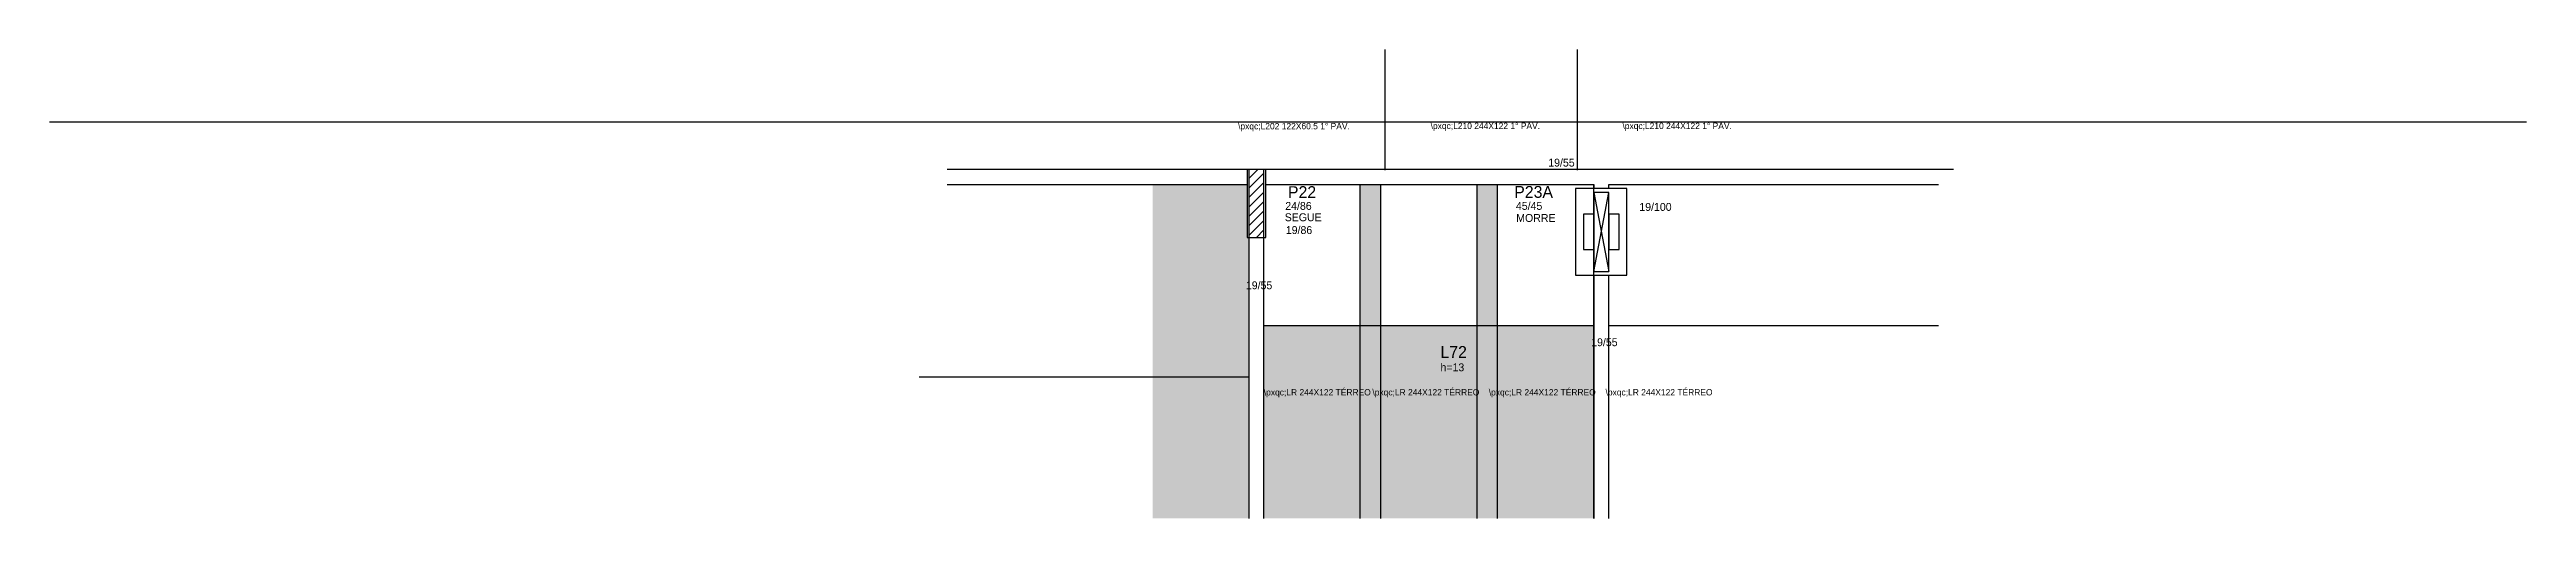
# Model space of a CAD drawing. Header units: metres. Extents: x 4036 to 7175, y 2084 to 2678.
import ezdxf

# ---------------------------------------------------------------- set-up
doc = ezdxf.new("R2010")
doc.units = ezdxf.units.M
for name, color, linetype in [('1', 7, 'Continuous'), ('3', 7, 'Continuous'), ('4', 7, 'Continuous'), ('7', 7, 'Continuous'), ('AUX00', 7, 'Continuous'), ('Hachura', 7, 'Continuous'), ('Painéis', 7, 'Continuous'), ('REAPROVEITAMENTO', 7, 'Continuous')]:
    doc.layers.add(name, color=color, linetype=linetype)

msp = doc.modelspace()

# ---------------------------------------------------------------- hatches: boundary and pattern name
at = {"layer": 'Hachura'}
h = msp.add_hatch(color=7, dxfattribs=at)
h.dxf.hatch_style = 1
h.paths.add_polyline_path([(5697.2, 2084.2), (5723.2, 2084.2), (5723.2, 2084.2), (5723.2, 2507.2), (5723.2, 2507.2), (5697.2, 2507.2), (5697.2, 2507.2), (5697.2, 2084.2)])
h = msp.add_hatch(color=7, dxfattribs=at)
h.dxf.hatch_style = 1
h.paths.add_polyline_path([(5845.2, 2084.2), (5871.2, 2084.2), (5871.2, 2084.2), (5871.2, 2507.2), (5871.2, 2507.2), (5845.2, 2507.2), (5845.2, 2507.2), (5845.2, 2084.2)])
at = {"layer": 'REAPROVEITAMENTO'}
h = msp.add_hatch(color=7, dxfattribs=at)
h.dxf.hatch_style = 1
h.paths.add_polyline_path([(5553.7, 2440.2), (5553.7, 2507.2), (5553.7, 2507.2), (5434.2, 2507.2), (5434.2, 2507.2), (5434.2, 2084.2), (5434.2, 2084.2), (5556.2, 2084.2), (5556.2, 2084.2), (5556.2, 2440.2), (5556.2, 2440.2), (5553.7, 2440.2)])
h = msp.add_hatch(color=7, dxfattribs=at)
h.dxf.hatch_style = 1
h.paths.add_polyline_path([(5697.2, 2328.2), (5575.2, 2328.2), (5575.2, 2328.2), (5575.2, 2084.2), (5575.2, 2084.2), (5697.2, 2084.2), (5697.2, 2084.2), (5697.2, 2328.2)])
h = msp.add_hatch(color=7, dxfattribs=at)
h.dxf.hatch_style = 1
h.paths.add_polyline_path([(5845.2, 2328.2), (5723.2, 2328.2), (5723.2, 2328.2), (5723.2, 2084.2), (5723.2, 2084.2), (5845.2, 2084.2), (5845.2, 2084.2), (5845.2, 2328.2)])
h = msp.add_hatch(color=7, dxfattribs=at)
h.dxf.hatch_style = 1
h.paths.add_polyline_path([(5993.2, 2328.2), (5871.2, 2328.2), (5871.2, 2328.2), (5871.2, 2084.2), (5871.2, 2084.2), (5993.2, 2084.2), (5993.2, 2084.2), (5993.2, 2328.2)])

# ---------------------------------------------------------------- linework, layer by layer
at = {"layer": '1', "color": 7, "lineweight": 25}
for p, q in [((5993.2, 2397.2), (6012.2, 2497.2)), ((5993.2, 2497.2), (6012.2, 2397.2))]:
    msp.add_line(p, q, dxfattribs=at)
at = {"layer": '3', "color": 7, "lineweight": 25}
for p, q in [((5556.2, 2514.8), (5567.6, 2526.2)), ((5556.2, 2502.7), (5575.2, 2521.7)), ((5556.2, 2490.7), (5575.2, 2509.7)), ((5556.2, 2478.7), (5575.2, 2497.7)), ((5556.2, 2466.7), (5575.2, 2485.7)), ((5556.2, 2454.7), (5575.2, 2473.7)), ((5556.2, 2442.6), (5575.2, 2461.6)), ((5565.7, 2440.2), (5575.2, 2449.6))]:
    msp.add_line(p, q, dxfattribs=at)
for points in [[(5553.7, 2526.2), (5173.7, 2526.2)], [(6002.7, 2526.2), (5577.7, 2526.2)], [(6449.2, 2526.2), (6002.7, 2526.2)], [(5173.7, 2507.2), (5553.7, 2507.2)], [(5577.7, 2507.2), (5993.2, 2507.2)], [(5970.2, 2392.2), (6035.2, 2392.2), (6035.2, 2502.2), (5970.2, 2502.2), (5970.2, 2392.2)], [(5993.2, 2507.2), (5993.2, 2502.2)], [(6012.2, 2507.2), (6430.2, 2507.2)], [(6012.2, 2502.2), (6012.2, 2507.2)], [(5556.2, 2440.2), (5556.2, 2084.2)], [(5575.2, 2084.2), (5575.2, 2440.2)], [(5993.2, 2392.2), (5993.2, 2084.2)], [(6012.2, 2084.2), (6012.2, 2392.2)]]:
    msp.add_lwpolyline(points, dxfattribs=at)
at = {"layer": '7', "color": 7, "lineweight": 25}
for points in [[(5553.7, 2440.2), (5577.7, 2440.2), (5577.7, 2526.2), (5553.7, 2526.2), (5553.7, 2440.2)], [(5556.2, 2440.2), (5575.2, 2440.2), (5575.2, 2526.2), (5556.2, 2526.2), (5556.2, 2440.2)], [(5993.2, 2397.2), (6012.2, 2397.2), (6012.2, 2497.2), (5993.2, 2497.2), (5993.2, 2397.2)], [(5993.2, 2469.7), (5980.2, 2469.7), (5980.2, 2424.7), (5993.2, 2424.7), (5993.2, 2469.7)], [(6025.2, 2469.7), (6012.2, 2469.7), (6012.2, 2424.7), (6025.2, 2424.7), (6025.2, 2469.7)]]:
    msp.add_lwpolyline(points, dxfattribs=at)
at = {"layer": 'Painéis', "color": 7, "lineweight": 25}
for p, q in [((5728.2, 2678.2), (5728.2, 2525.2)), ((5972.2, 2678.2), (5972.2, 2525.2)), ((4036.2, 2586.7), (7175.2, 2586.7)), ((5697.2, 2084.2), (5697.2, 2507.2)), ((5723.2, 2084.2), (5723.2, 2507.2)), ((5845.2, 2084.2), (5845.2, 2507.2)), ((5871.2, 2084.2), (5871.2, 2507.2)), ((5993.2, 2084.2), (5993.2, 2507.2)), ((5993.2, 2328.2), (5575.2, 2328.2)), ((6430.2, 2328.2), (6012.2, 2328.2)), ((5556.1, 2263.2), (5138.1, 2263.2))]:
    msp.add_line(p, q, dxfattribs=at)

# ---------------------------------------------------------------- texts
at = {"layer": '3', "color": 7, "lineweight": 25}
for s, p in [('19/55', (5935.5, 2529.9)), ('24/86', (5602.2, 2475.1)), ('45/45', (5894.5, 2475.1)), ('19/100', (6050.9, 2473.8)), ('SEGUE', (5601.5, 2460.7)), ('19/86', (5602.9, 2444.5)), ('MORRE', (5894.9, 2459.8)), ('19/55', (5552.3, 2374.5)), ('19/55', (5989.9, 2302.4)), ('h=13', (5798.9, 2270.6))]:
    msp.add_text(s, height=10, dxfattribs=at).set_placement(p)
at = {"layer": '4', "color": 7, "lineweight": 25}
for s, p in [('P22', (5605.6, 2490.1)), ('P23A', (5892.4, 2490.3)), ('L72', (5798.9, 2287.6))]:
    msp.add_text(s, height=15, dxfattribs=at).set_placement(p)
at = {"layer": 'AUX00', "color": 7, "lineweight": 25}
for s, p in [('\\pxqc;L202^J122X60.5^J1° PAV.', (5542.4, 2577.1)), ('\\pxqc;L210^J244X122^J1° PAV.', (5786.4, 2577.5)), ('\\pxqc;L210^J244X122^J1° PAV.', (6029.5, 2577.5)), ('\\pxqc;LR^J244X122^JTÉRREO', (5575, 2240)), ('\\pxqc;LR^J244X122^JTÉRREO', (5712.6, 2240)), ('\\pxqc;LR^J244X122^JTÉRREO', (5860.1, 2240)), ('\\pxqc;LR^J244X122^JTÉRREO', (6008.1, 2240))]:
    msp.add_text(s, height=8, dxfattribs=at).set_placement(p)

doc.saveas('drawing.dxf')
